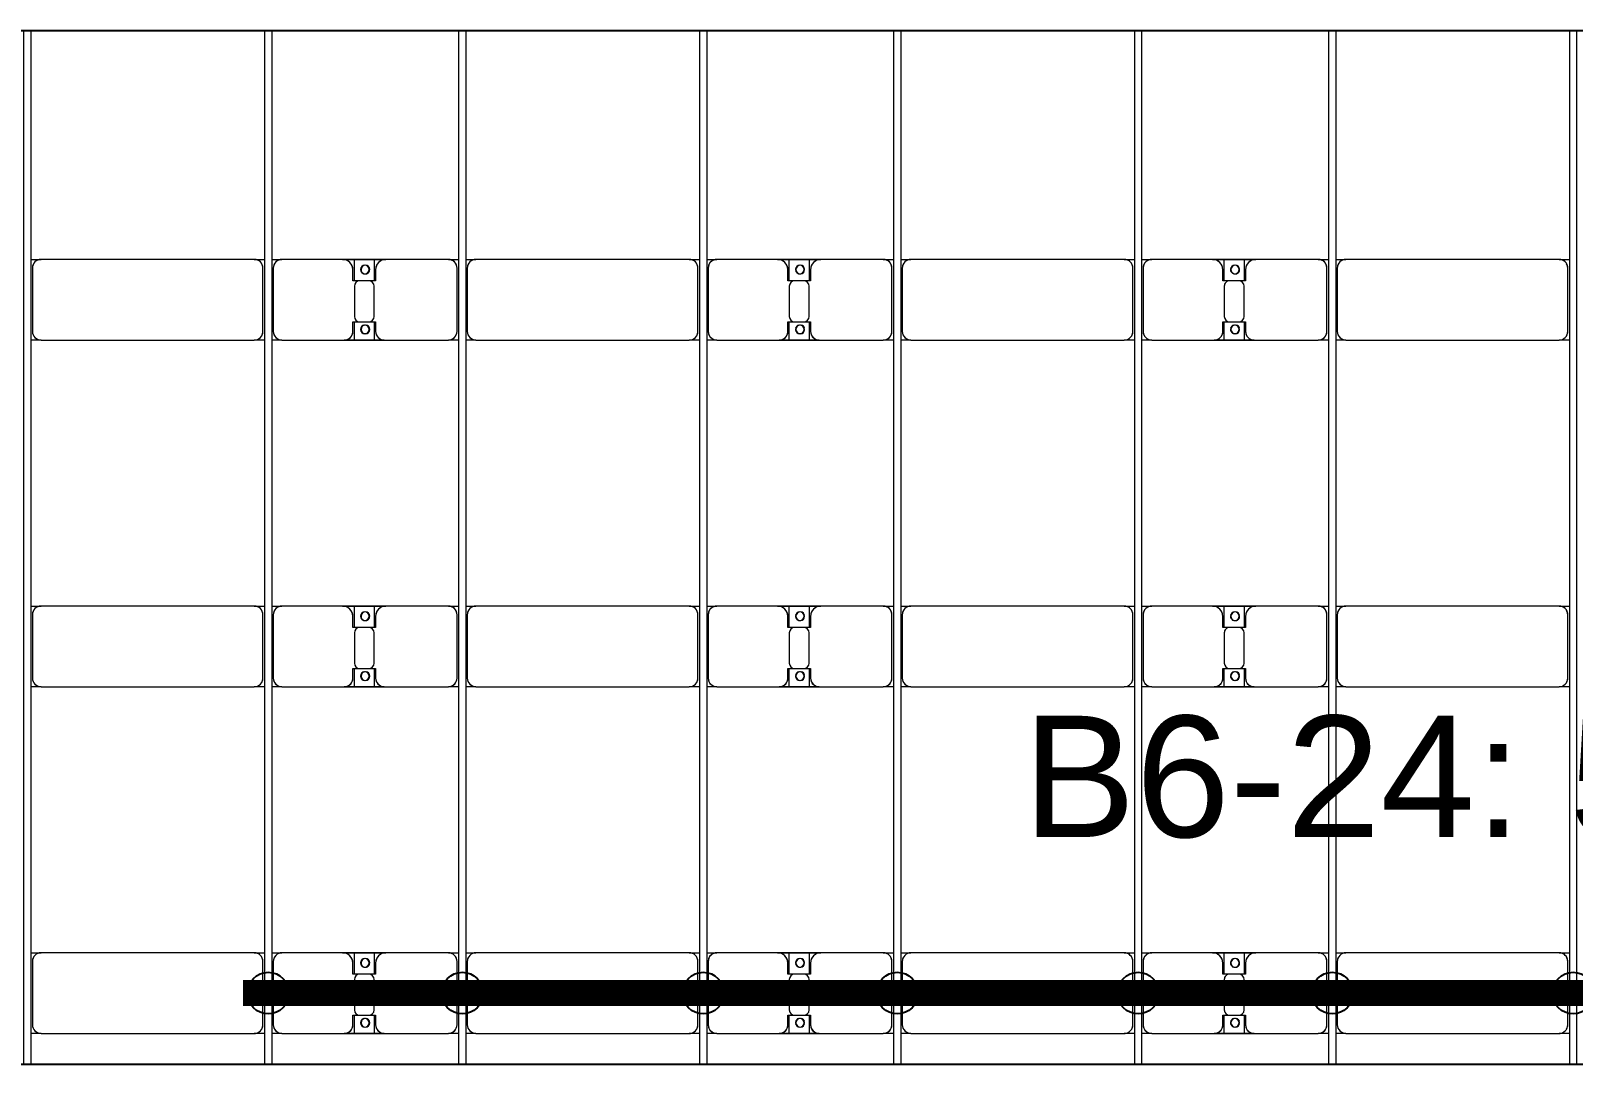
# Model space of a CAD drawing. Header units: millimetres. Extents: x -533732 to -130507, y -117886 to -23954.
# Drawn here: x -473980 to -465080, y -100546 to -94585 of the extents above; entities that cross this region are included whole.
import ezdxf

# ---------------------------------------------------------------- set-up
doc = ezdxf.new("R2010")
doc.units = ezdxf.units.MM
doc.layers.add('A-GENM', color=13, linetype='Continuous', lineweight=9)
doc.layers.add('S-BEAM', color=12, linetype='Continuous', lineweight=9)
doc.layers.add('GC-GHI CHU', color=2, linetype='Continuous')
doc.layers.add('GC-HOP 40x60 GIA CUONG', color=1, linetype='Continuous')
doc.styles.add('GC_VN', font='arial.ttf')

# ---------------------------------------------------------------- blocks, each defined once
blk = doc.blocks.new('Dầm C52 - Hộp 40x60-V106-BỐ TRÍ KHUNG KẾT CẤU BÈ PIN 06')
at = {"layer": 'S-BEAM', "color": 3, "lineweight": 25}
blk.add_line((-636.8, -20), (-145891.1, -20), dxfattribs=at)
blk = doc.blocks.new('Dầm C52 - Hộp 40x60-19452-BỐ TRÍ KHUNG KẾT CẤU BÈ PIN 06')
at = {"layer": 'S-BEAM', "color": 3, "lineweight": 25}
blk.add_line((-110033.2, 20), (110033.2, 20), dxfattribs=at)
blk = doc.blocks.new('Dai phao do pin - DẢI PHAO ĐỠ PIN-V138-BỐ TRÍ KHUNG KẾT CẤU BÈ PIN 06')
at = {"layer": 'A-GENM', "color": 7}
for p, q in [((9358.9, 223.4), (9419.7, 223.4)), ((9358.9, 223.4), (9419.7, 223.4)), ((10650.3, 223.4), (9419.7, 223.4)), ((10650.3, 223.4), (10708.9, 223.4)), ((10650.3, 223.4), (10708.9, 223.4)), ((10748.9, 223.4), (10809.7, 223.4)), ((10748.9, 223.4), (10809.7, 223.4)), ((11179.7, 223.4), (10809.7, 223.4)), ((11179.7, 223.4), (11352.2, 223.4)), ((11352.2, 223.4), (11179.7, 223.4)), ((11237.8, 223.4), (11410.3, 223.4)), ((11237.8, 116.2), (11237.8, 223.4)), ((11410.3, 223.4), (11237.8, 223.4)), ((11352.2, 223.4), (11352.2, 116.2)), ((11770.3, 223.4), (11410.3, 223.4)), ((11770.3, 223.4), (11828.9, 223.4)), ((11770.3, 223.4), (11828.9, 223.4)), ((11868.9, 223.4), (11929.7, 223.4)), ((11868.9, 223.4), (11929.7, 223.4)), ((13160.3, 223.4), (11929.7, 223.4)), ((13160.3, 223.4), (13218.9, 223.4)), ((13160.3, 223.4), (13218.9, 223.4)), ((13258.9, 223.4), (13319.7, 223.4)), ((13258.9, 223.4), (13319.7, 223.4)), ((13689.7, 223.4), (13319.7, 223.4)), ((13689.7, 223.4), (13862.2, 223.4)), ((13862.2, 223.4), (13689.7, 223.4)), ((13747.8, 223.4), (13920.3, 223.4)), ((13747.8, 116.2), (13747.8, 223.4)), ((13920.3, 223.4), (13747.8, 223.4)), ((13862.2, 223.4), (13862.2, 116.2)), ((14280.3, 223.4), (13920.3, 223.4)), ((14280.3, 223.4), (14338.9, 223.4)), ((14280.3, 223.4), (14338.9, 223.4)), ((14378.9, 223.4), (14439.7, 223.4)), ((14378.9, 223.4), (14439.7, 223.4)), ((15670.3, 223.4), (14439.7, 223.4)), ((15670.3, 223.4), (15728.9, 223.4)), ((15670.3, 223.4), (15728.9, 223.4)), ((15768.9, 223.4), (15829.7, 223.4)), ((15768.9, 223.4), (15829.7, 223.4)), ((16199.7, 223.4), (15829.7, 223.4)), ((16199.7, 223.4), (16372.2, 223.4)), ((16372.2, 223.4), (16199.7, 223.4)), ((16257.8, 223.4), (16430.3, 223.4)), ((16257.8, 116.2), (16257.8, 223.4)), ((16430.3, 223.4), (16257.8, 223.4)), ((16372.2, 223.4), (16372.2, 116.2)), ((16790.3, 223.4), (16430.3, 223.4)), ((16790.3, 223.4), (16848.9, 223.4)), ((16790.3, 223.4), (16848.9, 223.4)), ((16888.9, 223.4), (16949.7, 223.4)), ((16888.9, 223.4), (16949.7, 223.4)), ((18180.3, 223.4), (16949.7, 223.4)), ((18180.3, 223.4), (18238.9, 223.4)), ((18180.3, 223.4), (18238.9, 223.4)), ((9369.7, 173.4), (9369.7, -191.6)), ((10700.3, -191.6), (10700.3, 173.4)), ((10759.7, 173.4), (10759.7, -191.6)), ((11229.7, 118.2), (11229.7, 173.4)), ((11322.2, 118.2), (11229.7, 118.2)), ((11360.3, 118.2), (11267.8, 118.2)), ((11360.3, 173.4), (11360.3, 118.2)), ((11820.3, -191.6), (11820.3, 173.4)), ((11879.7, 173.4), (11879.7, -191.6)), ((13210.3, -191.6), (13210.3, 173.4)), ((13269.7, 173.4), (13269.7, -191.6)), ((13739.7, 118.2), (13739.7, 173.4)), ((13832.2, 118.2), (13739.7, 118.2)), ((13870.3, 118.2), (13777.8, 118.2)), ((13870.3, 173.4), (13870.3, 118.2)), ((14330.3, -191.6), (14330.3, 173.4)), ((14389.7, 173.4), (14389.7, -191.6)), ((15720.3, -191.6), (15720.3, 173.4)), ((15779.7, 173.4), (15779.7, -191.6)), ((16249.7, 118.2), (16249.7, 173.4)), ((16342.2, 118.2), (16249.7, 118.2)), ((16380.3, 118.2), (16287.8, 118.2)), ((16380.3, 173.4), (16380.3, 118.2)), ((16840.3, -191.6), (16840.3, 173.4)), ((16899.7, 173.4), (16899.7, -191.6)), ((18230.3, -191.6), (18230.3, 173.4)), ((11237.8, 88.2), (11237.8, -88.2)), ((11352.2, -88.2), (11352.2, 88.2)), ((13747.8, 88.2), (13747.8, -88.2)), ((13862.2, -88.2), (13862.2, 88.2)), ((16257.8, 88.2), (16257.8, -88.2)), ((16372.2, -88.2), (16372.2, 88.2)), ((11229.7, -181.6), (11229.7, -118.2)), ((11229.7, -118.2), (11322.2, -118.2)), ((11237.8, -241.6), (11237.8, -116.2)), ((11267.8, -118.2), (11360.3, -118.2)), ((11352.2, -116.2), (11352.2, -241.6)), ((11360.3, -118.2), (11360.3, -181.6)), ((13739.7, -181.6), (13739.7, -118.2)), ((13739.7, -118.2), (13832.2, -118.2)), ((13747.8, -241.6), (13747.8, -116.2)), ((13777.8, -118.2), (13870.3, -118.2)), ((13862.2, -116.2), (13862.2, -241.6)), ((13870.3, -118.2), (13870.3, -181.6)), ((16249.7, -181.6), (16249.7, -118.2)), ((16249.7, -118.2), (16342.2, -118.2)), ((16257.8, -241.6), (16257.8, -116.2)), ((16287.8, -118.2), (16380.3, -118.2)), ((16372.2, -116.2), (16372.2, -241.6)), ((16380.3, -118.2), (16380.3, -181.6)), ((9419.7, -241.6), (9358.9, -241.6)), ((9419.7, -241.6), (9358.9, -241.6)), ((9419.7, -241.6), (10650.3, -241.6)), ((10708.9, -241.6), (10650.3, -241.6)), ((10708.9, -241.6), (10650.3, -241.6)), ((10809.7, -241.6), (10748.9, -241.6)), ((10809.7, -241.6), (10748.9, -241.6)), ((10809.7, -241.6), (11169.7, -241.6)), ((11352.2, -241.6), (11169.7, -241.6)), ((11169.7, -241.6), (11352.2, -241.6)), ((11420.3, -241.6), (11237.8, -241.6)), ((11237.8, -241.6), (11420.3, -241.6)), ((11420.3, -241.6), (11770.3, -241.6)), ((11828.9, -241.6), (11770.3, -241.6)), ((11828.9, -241.6), (11770.3, -241.6)), ((11929.7, -241.6), (11868.9, -241.6)), ((11929.7, -241.6), (11868.9, -241.6)), ((11929.7, -241.6), (13160.3, -241.6)), ((13218.9, -241.6), (13160.3, -241.6)), ((13218.9, -241.6), (13160.3, -241.6)), ((13319.7, -241.6), (13258.9, -241.6)), ((13319.7, -241.6), (13258.9, -241.6)), ((13319.7, -241.6), (13679.7, -241.6)), ((13862.2, -241.6), (13679.7, -241.6)), ((13679.7, -241.6), (13862.2, -241.6)), ((13930.3, -241.6), (13747.8, -241.6)), ((13747.8, -241.6), (13930.3, -241.6)), ((13930.3, -241.6), (14280.3, -241.6)), ((14338.9, -241.6), (14280.3, -241.6)), ((14338.9, -241.6), (14280.3, -241.6)), ((14439.7, -241.6), (14378.9, -241.6)), ((14439.7, -241.6), (14378.9, -241.6)), ((14439.7, -241.6), (15670.3, -241.6)), ((15728.9, -241.6), (15670.3, -241.6)), ((15728.9, -241.6), (15670.3, -241.6)), ((15829.7, -241.6), (15768.9, -241.6)), ((15829.7, -241.6), (15768.9, -241.6)), ((15829.7, -241.6), (16189.7, -241.6)), ((16372.2, -241.6), (16189.7, -241.6)), ((16189.7, -241.6), (16372.2, -241.6)), ((16440.3, -241.6), (16257.8, -241.6)), ((16257.8, -241.6), (16440.3, -241.6)), ((16440.3, -241.6), (16790.3, -241.6)), ((16848.9, -241.6), (16790.3, -241.6)), ((16848.9, -241.6), (16790.3, -241.6)), ((16949.7, -241.6), (16888.9, -241.6)), ((16949.7, -241.6), (16888.9, -241.6)), ((16949.7, -241.6), (18180.3, -241.6)), ((18238.9, -241.6), (18180.3, -241.6)), ((18238.9, -241.6), (18180.3, -241.6))]:
    blk.add_line(p, q, dxfattribs=at)
for centre, radius, start, end in [((9419.7, 173.4), 50, 90, 180), ((9419.7, 173.4), 50, 150, 180), ((9419.7, 173.4), 50, 90, 120), ((10650.3, 173.4), 50, 0, 90), ((10650.3, 173.4), 50, 15, 90), ((10809.7, 173.4), 50, 90, 180), ((10809.7, 173.4), 50, 105, 180), ((11179.7, 173.4), 50, 0, 90), ((11179.7, 173.4), 50, 0, 75), ((11288.6, 161.8), 25, 0, 180), ((11288.6, 161.8), 25, 0, 165), ((11291.4, 161.8), 25, 360, 180), ((11291.4, 161.8), 25, 90, 180), ((11291.4, 161.8), 25, 15, 75), ((11410.3, 173.4), 50, 90, 180), ((11410.3, 173.4), 50, 105, 180), ((11770.3, 173.4), 50, 0, 90), ((11770.3, 173.4), 50, 0, 75), ((11929.7, 173.4), 50, 90, 180), ((11929.7, 173.4), 50, 150, 180), ((11929.7, 173.4), 50, 90, 120), ((13160.3, 173.4), 50, 0, 90), ((13160.3, 173.4), 50, 15, 90), ((13319.7, 173.4), 50, 90, 180), ((13319.7, 173.4), 50, 105, 180), ((13689.7, 173.4), 50, 0, 90), ((13689.7, 173.4), 50, 0, 75), ((13798.6, 161.8), 25, 0, 180), ((13798.6, 161.8), 25, 0, 165), ((13801.4, 161.8), 25, 0, 180), ((13801.4, 161.8), 25, 90, 180), ((13801.4, 161.8), 25, 15, 75), ((13920.3, 173.4), 50, 90, 180), ((13920.3, 173.4), 50, 105, 180), ((14280.3, 173.4), 50, 0, 90), ((14280.3, 173.4), 50, 0, 75), ((14439.7, 173.4), 50, 90, 180), ((14439.7, 173.4), 50, 150, 180), ((14439.7, 173.4), 50, 90, 120), ((15670.3, 173.4), 50, 0, 90), ((15670.3, 173.4), 50, 15, 90), ((15829.7, 173.4), 50, 90, 180), ((15829.7, 173.4), 50, 105, 180), ((16199.7, 173.4), 50, 360, 90), ((16199.7, 173.4), 50, 360, 75), ((16308.6, 161.8), 25, 0, 180), ((16308.6, 161.8), 25, 0, 165), ((16311.4, 161.8), 25, 0, 180), ((16311.4, 161.8), 25, 90, 180), ((16311.4, 161.8), 25, 15, 75), ((16430.3, 173.4), 50, 90, 180), ((16430.3, 173.4), 50, 105, 180), ((16790.3, 173.4), 50, 0, 90), ((16790.3, 173.4), 50, 0, 75), ((16949.7, 173.4), 50, 90, 180), ((16949.7, 173.4), 50, 150, 180), ((16949.7, 173.4), 50, 90, 120), ((18180.3, 173.4), 50, 0, 90), ((18180.3, 173.4), 50, 15, 90), ((11267.8, 88.2), 30, 90, 180), ((11288.6, 161.8), 25, 180, 0), ((11288.6, 161.8), 25, 195, 255), ((11291.4, 161.8), 25, 180, 360), ((11291.4, 161.8), 25, 180, 255), ((11288.6, 161.8), 25, 285, 0), ((11291.4, 161.8), 25, 285, 345), ((11322.2, 88.2), 30, 0, 90), ((13777.8, 88.2), 30, 90, 180), ((13798.6, 161.8), 25, 180, 0), ((13798.6, 161.8), 25, 195, 255), ((13801.4, 161.8), 25, 180, 0), ((13801.4, 161.8), 25, 180, 255), ((13798.6, 161.8), 25, 285, 0), ((13801.4, 161.8), 25, 285, 345), ((13832.2, 88.2), 30, 0, 90), ((16287.8, 88.2), 30, 90, 180), ((16308.6, 161.8), 25, 180, 0), ((16308.6, 161.8), 25, 195, 255), ((16311.4, 161.8), 25, 180, 0), ((16311.4, 161.8), 25, 180, 255), ((16308.6, 161.8), 25, 285, 0), ((16311.4, 161.8), 25, 285, 345), ((16342.2, 88.2), 30, 0, 90), ((11267.8, -88.2), 30, 180, 270), ((11322.2, -88.2), 30, 270, 0), ((13777.8, -88.2), 30, 180, 270), ((13832.2, -88.2), 30, 270, 360), ((16287.8, -88.2), 30, 180, 270), ((16342.2, -88.2), 30, 270, 360), ((11288.6, -183.2), 25, 360, 180), ((11291.4, -183.2), 25, 360, 180), ((11291.4, -183.2), 25, 60, 180), ((11288.6, -183.2), 25, 32.75221, 150), ((11288.6, -183.2), 25, 360, 30), ((11291.4, -183.2), 25, 15, 30), ((13798.6, -183.2), 25, 0, 180), ((13801.4, -183.2), 25, 0, 180), ((13801.4, -183.2), 25, 60, 180), ((13798.6, -183.2), 25, 360, 150), ((13801.4, -183.2), 25, 15, 30), ((16308.6, -183.2), 25, 360, 180), ((16311.4, -183.2), 25, 0, 180), ((16311.4, -183.2), 25, 60, 180), ((16308.6, -183.2), 25, 360, 150), ((16311.4, -183.2), 25, 15, 30), ((9419.7, -191.6), 50, 180, 270), ((9419.7, -191.6), 50, 180, 210), ((9419.7, -191.6), 50, 225, 255), ((10650.3, -191.6), 50, 270, 0), ((10650.3, -191.6), 50, 270, 300), ((10650.3, -191.6), 50, 330, 345), ((10809.7, -191.6), 50, 180, 270), ((10809.7, -191.6), 50, 180, 255), ((11169.7, -181.6), 60, 270, 360), ((11169.7, -181.6), 60, 300, 0), ((11288.6, -183.2), 25, 180, 360), ((11288.6, -183.2), 25, 195, 360), ((11291.4, -183.2), 25, 180, 360), ((11291.4, -183.2), 25, 180, 270), ((11291.4, -183.2), 25, 285, 345), ((11420.3, -181.6), 60, 180, 270), ((11420.3, -181.6), 60, 180, 240), ((11770.3, -191.6), 50, 270, 0), ((11770.3, -191.6), 50, 285, 0), ((11929.7, -191.6), 50, 180, 270), ((11929.7, -191.6), 50, 180, 210), ((11929.7, -191.6), 50, 225, 255), ((13160.3, -191.6), 50, 270, 0), ((13160.3, -191.6), 50, 270, 300), ((13160.3, -191.6), 50, 330, 345), ((13319.7, -191.6), 50, 180, 270), ((13319.7, -191.6), 50, 180, 255), ((13679.7, -181.6), 60, 270, 0), ((13679.7, -181.6), 60, 300, 0), ((13798.6, -183.2), 25, 180, 0), ((13798.6, -183.2), 25, 195, 0), ((13801.4, -183.2), 25, 180, 0), ((13801.4, -183.2), 25, 180, 270), ((13801.4, -183.2), 25, 285, 345), ((13930.3, -181.6), 60, 180, 270), ((13930.3, -181.6), 60, 180, 240), ((14280.3, -191.6), 50, 270, 360), ((14280.3, -191.6), 50, 285, 360), ((14439.7, -191.6), 50, 180, 270), ((14439.7, -191.6), 50, 180, 210), ((14439.7, -191.6), 50, 225, 255), ((15670.3, -191.6), 50, 270, 0), ((15670.3, -191.6), 50, 270, 300), ((15670.3, -191.6), 50, 330, 345), ((15829.7, -191.6), 50, 180, 270), ((15829.7, -191.6), 50, 180, 255), ((16189.7, -181.6), 60, 270, 0), ((16189.7, -181.6), 60, 300, 0), ((16308.6, -183.2), 25, 180, 0), ((16308.6, -183.2), 25, 195, 360), ((16311.4, -183.2), 25, 180, 360), ((16311.4, -183.2), 25, 180, 270), ((16311.4, -183.2), 25, 285, 345), ((16440.3, -181.6), 60, 180, 270), ((16440.3, -181.6), 60, 180, 240), ((16790.3, -191.6), 50, 270, 0), ((16790.3, -191.6), 50, 285, 0), ((16949.7, -191.6), 50, 180, 270), ((16949.7, -191.6), 50, 180, 210), ((16949.7, -191.6), 50, 225, 255), ((18180.3, -191.6), 50, 270, 0), ((18180.3, -191.6), 50, 270, 300), ((18180.3, -191.6), 50, 330, 345)]:
    blk.add_arc(centre, radius, start, end, dxfattribs=at)
blk = doc.blocks.new('Dai phao do pin - DẢI PHAO ĐỠ PIN-V139-BỐ TRÍ KHUNG KẾT CẤU BÈ PIN 06')
at = {"layer": 'A-GENM', "color": 7}
for p, q in [((9358.9, 223.4), (9419.7, 223.4)), ((9358.9, 223.4), (9419.7, 223.4)), ((10650.3, 223.4), (9419.7, 223.4)), ((10650.3, 223.4), (10701.7, 223.4)), ((10650.3, 223.4), (10701.7, 223.4)), ((10748.9, 223.4), (10809.7, 223.4)), ((10748.9, 223.4), (10809.7, 223.4)), ((11179.7, 223.4), (10809.7, 223.4)), ((11179.7, 223.4), (11352.2, 223.4)), ((11352.2, 223.4), (11179.7, 223.4)), ((11237.8, 223.4), (11410.3, 223.4)), ((11237.8, 116.2), (11237.8, 223.4)), ((11410.3, 223.4), (11237.8, 223.4)), ((11352.2, 223.4), (11352.2, 116.2)), ((11770.3, 223.4), (11410.3, 223.4)), ((11770.3, 223.4), (11828.9, 223.4)), ((11770.3, 223.4), (11828.9, 223.4)), ((11868.9, 223.4), (11929.7, 223.4)), ((11868.9, 223.4), (11929.7, 223.4)), ((13160.3, 223.4), (11929.7, 223.4)), ((13160.3, 223.4), (13218.9, 223.4)), ((13160.3, 223.4), (13218.9, 223.4)), ((13258.9, 223.4), (13319.7, 223.4)), ((13258.9, 223.4), (13319.7, 223.4)), ((13689.7, 223.4), (13319.7, 223.4)), ((13689.7, 223.4), (13862.2, 223.4)), ((13862.2, 223.4), (13689.7, 223.4)), ((13747.8, 223.4), (13920.3, 223.4)), ((13747.8, 116.2), (13747.8, 223.4)), ((13920.3, 223.4), (13747.8, 223.4)), ((13862.2, 223.4), (13862.2, 116.2)), ((14280.3, 223.4), (13920.3, 223.4)), ((14280.3, 223.4), (14338.9, 223.4)), ((14280.3, 223.4), (14338.9, 223.4)), ((14378.9, 223.4), (14439.7, 223.4)), ((14378.9, 223.4), (14439.7, 223.4)), ((15670.3, 223.4), (14439.7, 223.4)), ((15670.3, 223.4), (15728.9, 223.4)), ((15670.3, 223.4), (15728.9, 223.4)), ((15768.9, 223.4), (15829.7, 223.4)), ((15768.9, 223.4), (15829.7, 223.4)), ((16199.7, 223.4), (15829.7, 223.4)), ((16199.7, 223.4), (16372.2, 223.4)), ((16372.2, 223.4), (16199.7, 223.4)), ((16257.8, 223.4), (16430.3, 223.4)), ((16257.8, 116.2), (16257.8, 223.4)), ((16430.3, 223.4), (16257.8, 223.4)), ((16372.2, 223.4), (16372.2, 116.2)), ((16790.3, 223.4), (16430.3, 223.4)), ((16790.3, 223.4), (16848.9, 223.4)), ((16790.3, 223.4), (16848.9, 223.4)), ((16888.9, 223.4), (16949.7, 223.4)), ((16888.9, 223.4), (16949.7, 223.4)), ((18180.3, 223.4), (16949.7, 223.4)), ((18180.3, 223.4), (18238.9, 223.4)), ((18180.3, 223.4), (18238.9, 223.4)), ((9369.7, 173.4), (9369.7, -191.6)), ((10700.3, -191.6), (10700.3, 173.4)), ((10759.7, 173.4), (10759.7, -191.6)), ((11229.7, 118.2), (11229.7, 173.4)), ((11322.2, 118.2), (11229.7, 118.2)), ((11360.3, 118.2), (11267.8, 118.2)), ((11360.3, 173.4), (11360.3, 118.2)), ((11820.3, -191.6), (11820.3, 173.4)), ((11879.7, 173.4), (11879.7, -191.6)), ((13210.3, -191.6), (13210.3, 173.4)), ((13269.7, 173.4), (13269.7, -191.6)), ((13739.7, 118.2), (13739.7, 173.4)), ((13832.2, 118.2), (13739.7, 118.2)), ((13870.3, 118.2), (13777.8, 118.2)), ((13870.3, 173.4), (13870.3, 118.2)), ((14330.3, -191.6), (14330.3, 173.4)), ((14389.7, 173.4), (14389.7, -191.6)), ((15720.3, -191.6), (15720.3, 173.4)), ((15779.7, 173.4), (15779.7, -191.6)), ((16249.7, 118.2), (16249.7, 173.4)), ((16342.2, 118.2), (16249.7, 118.2)), ((16380.3, 118.2), (16287.8, 118.2)), ((16380.3, 173.4), (16380.3, 118.2)), ((16840.3, -191.6), (16840.3, 173.4)), ((16899.7, 173.4), (16899.7, -191.6)), ((18230.3, -191.6), (18230.3, 173.4)), ((11237.8, 88.2), (11237.8, -88.2)), ((11352.2, -88.2), (11352.2, 88.2)), ((13747.8, 88.2), (13747.8, -88.2)), ((13862.2, -88.2), (13862.2, 88.2)), ((16257.8, 88.2), (16257.8, -88.2)), ((16372.2, -88.2), (16372.2, 88.2)), ((11229.7, -181.6), (11229.7, -118.2)), ((11229.7, -118.2), (11322.2, -118.2)), ((11237.8, -241.6), (11237.8, -116.2)), ((11267.8, -118.2), (11360.3, -118.2)), ((11352.2, -116.2), (11352.2, -241.6)), ((11360.3, -118.2), (11360.3, -181.6)), ((13739.7, -181.6), (13739.7, -118.2)), ((13739.7, -118.2), (13832.2, -118.2)), ((13747.8, -241.6), (13747.8, -116.2)), ((13777.8, -118.2), (13870.3, -118.2)), ((13862.2, -116.2), (13862.2, -241.6)), ((13870.3, -118.2), (13870.3, -181.6)), ((16249.7, -181.6), (16249.7, -118.2)), ((16249.7, -118.2), (16342.2, -118.2)), ((16257.8, -241.6), (16257.8, -116.2)), ((16287.8, -118.2), (16380.3, -118.2)), ((16372.2, -116.2), (16372.2, -241.6)), ((16380.3, -118.2), (16380.3, -181.6)), ((9419.7, -241.6), (9358.9, -241.6)), ((9419.7, -241.6), (9358.9, -241.6)), ((9419.7, -241.6), (10650.3, -241.6)), ((10701.7, -241.6), (10650.3, -241.6)), ((10701.7, -241.6), (10650.3, -241.6)), ((10809.7, -241.6), (10748.9, -241.6)), ((10809.7, -241.6), (10748.9, -241.6)), ((10809.7, -241.6), (11169.7, -241.6)), ((11352.2, -241.6), (11169.7, -241.6)), ((11169.7, -241.6), (11352.2, -241.6)), ((11420.3, -241.6), (11237.8, -241.6)), ((11237.8, -241.6), (11420.3, -241.6)), ((11420.3, -241.6), (11770.3, -241.6)), ((11828.9, -241.6), (11770.3, -241.6)), ((11828.9, -241.6), (11770.3, -241.6)), ((11929.7, -241.6), (11868.9, -241.6)), ((11929.7, -241.6), (11868.9, -241.6)), ((11929.7, -241.6), (13160.3, -241.6)), ((13218.9, -241.6), (13160.3, -241.6)), ((13218.9, -241.6), (13160.3, -241.6)), ((13319.7, -241.6), (13258.9, -241.6)), ((13319.7, -241.6), (13258.9, -241.6)), ((13319.7, -241.6), (13679.7, -241.6)), ((13862.2, -241.6), (13679.7, -241.6)), ((13679.7, -241.6), (13862.2, -241.6)), ((13930.3, -241.6), (13747.8, -241.6)), ((13747.8, -241.6), (13930.3, -241.6)), ((13930.3, -241.6), (14280.3, -241.6)), ((14338.9, -241.6), (14280.3, -241.6)), ((14338.9, -241.6), (14280.3, -241.6)), ((14439.7, -241.6), (14378.9, -241.6)), ((14439.7, -241.6), (14378.9, -241.6)), ((14439.7, -241.6), (15670.3, -241.6)), ((15728.9, -241.6), (15670.3, -241.6)), ((15728.9, -241.6), (15670.3, -241.6)), ((15829.7, -241.6), (15768.9, -241.6)), ((15829.7, -241.6), (15768.9, -241.6)), ((15829.7, -241.6), (16189.7, -241.6)), ((16372.2, -241.6), (16189.7, -241.6)), ((16189.7, -241.6), (16372.2, -241.6)), ((16440.3, -241.6), (16257.8, -241.6)), ((16257.8, -241.6), (16440.3, -241.6)), ((16440.3, -241.6), (16790.3, -241.6)), ((16848.9, -241.6), (16790.3, -241.6)), ((16848.9, -241.6), (16790.3, -241.6)), ((16949.7, -241.6), (16888.9, -241.6)), ((16949.7, -241.6), (16888.9, -241.6)), ((16949.7, -241.6), (18180.3, -241.6)), ((18238.9, -241.6), (18180.3, -241.6)), ((18238.9, -241.6), (18180.3, -241.6))]:
    blk.add_line(p, q, dxfattribs=at)
for centre, radius, start, end in [((9419.7, 173.4), 50, 90, 180), ((9419.7, 173.4), 50, 150, 180), ((9419.7, 173.4), 50, 90, 120), ((10650.3, 173.4), 50, 0, 90), ((10650.3, 173.4), 50, 15, 90), ((10809.7, 173.4), 50, 90, 180), ((10809.7, 173.4), 50, 105, 180), ((11179.7, 173.4), 50, 0, 90), ((11179.7, 173.4), 50, 0, 75), ((11288.6, 161.8), 25, 0, 180), ((11288.6, 161.8), 25, 0, 165), ((11291.4, 161.8), 25, 360, 180), ((11291.4, 161.8), 25, 90, 180), ((11291.4, 161.8), 25, 15, 75), ((11410.3, 173.4), 50, 90, 180), ((11410.3, 173.4), 50, 105, 180), ((11770.3, 173.4), 50, 0, 90), ((11770.3, 173.4), 50, 0, 75), ((11929.7, 173.4), 50, 90, 180), ((11929.7, 173.4), 50, 150, 180), ((11929.7, 173.4), 50, 90, 120), ((13160.3, 173.4), 50, 0, 90), ((13160.3, 173.4), 50, 15, 90), ((13319.7, 173.4), 50, 90, 180), ((13319.7, 173.4), 50, 105, 180), ((13689.7, 173.4), 50, 0, 90), ((13689.7, 173.4), 50, 0, 75), ((13798.6, 161.8), 25, 0, 180), ((13798.6, 161.8), 25, 0, 165), ((13801.4, 161.8), 25, 0, 180), ((13801.4, 161.8), 25, 90, 180), ((13801.4, 161.8), 25, 15, 75), ((13920.3, 173.4), 50, 90, 180), ((13920.3, 173.4), 50, 105, 180), ((14280.3, 173.4), 50, 0, 90), ((14280.3, 173.4), 50, 0, 75), ((14439.7, 173.4), 50, 90, 180), ((14439.7, 173.4), 50, 150, 180), ((14439.7, 173.4), 50, 90, 120), ((15670.3, 173.4), 50, 0, 90), ((15670.3, 173.4), 50, 15, 90), ((15829.7, 173.4), 50, 90, 180), ((15829.7, 173.4), 50, 105, 180), ((16199.7, 173.4), 50, 360, 90), ((16199.7, 173.4), 50, 360, 75), ((16308.6, 161.8), 25, 0, 180), ((16308.6, 161.8), 25, 0, 165), ((16311.4, 161.8), 25, 0, 180), ((16311.4, 161.8), 25, 90, 180), ((16311.4, 161.8), 25, 15, 75), ((16430.3, 173.4), 50, 90, 180), ((16430.3, 173.4), 50, 105, 180), ((16790.3, 173.4), 50, 0, 90), ((16790.3, 173.4), 50, 0, 75), ((16949.7, 173.4), 50, 90, 180), ((16949.7, 173.4), 50, 150, 180), ((16949.7, 173.4), 50, 90, 120), ((18180.3, 173.4), 50, 0, 90), ((18180.3, 173.4), 50, 15, 90), ((11267.8, 88.2), 30, 90, 180), ((11288.6, 161.8), 25, 180, 0), ((11288.6, 161.8), 25, 195, 255), ((11291.4, 161.8), 25, 180, 360), ((11291.4, 161.8), 25, 180, 255), ((11288.6, 161.8), 25, 285, 0), ((11291.4, 161.8), 25, 285, 345), ((11322.2, 88.2), 30, 0, 90), ((13777.8, 88.2), 30, 90, 180), ((13798.6, 161.8), 25, 180, 0), ((13798.6, 161.8), 25, 195, 255), ((13801.4, 161.8), 25, 180, 0), ((13801.4, 161.8), 25, 180, 255), ((13798.6, 161.8), 25, 285, 0), ((13801.4, 161.8), 25, 285, 345), ((13832.2, 88.2), 30, 0, 90), ((16287.8, 88.2), 30, 90, 180), ((16308.6, 161.8), 25, 180, 0), ((16308.6, 161.8), 25, 195, 255), ((16311.4, 161.8), 25, 180, 0), ((16311.4, 161.8), 25, 180, 255), ((16308.6, 161.8), 25, 285, 0), ((16311.4, 161.8), 25, 285, 345), ((16342.2, 88.2), 30, 0, 90), ((11267.8, -88.2), 30, 180, 270), ((11322.2, -88.2), 30, 270, 0), ((13777.8, -88.2), 30, 180, 270), ((13832.2, -88.2), 30, 270, 360), ((16287.8, -88.2), 30, 180, 270), ((16342.2, -88.2), 30, 270, 360), ((11288.6, -183.2), 25, 360, 180), ((11291.4, -183.2), 25, 360, 180), ((11291.4, -183.2), 25, 60, 180), ((11288.6, -183.2), 25, 32.78402, 150), ((11288.6, -183.2), 25, 360, 30), ((11291.4, -183.2), 25, 15, 30), ((13798.6, -183.2), 25, 0, 180), ((13801.4, -183.2), 25, 0, 180), ((13801.4, -183.2), 25, 60, 180), ((13798.6, -183.2), 25, 360, 150), ((13801.4, -183.2), 25, 15, 30), ((16308.6, -183.2), 25, 360, 180), ((16311.4, -183.2), 25, 0, 180), ((16311.4, -183.2), 25, 60, 180), ((16308.6, -183.2), 25, 360, 150), ((16311.4, -183.2), 25, 15, 30), ((9419.7, -191.6), 50, 180, 270), ((9419.7, -191.6), 50, 180, 210), ((9419.7, -191.6), 50, 225, 255), ((10650.3, -191.6), 50, 270, 0), ((10650.3, -191.6), 50, 270, 300), ((10650.3, -191.6), 50, 330, 345), ((10809.7, -191.6), 50, 180, 270), ((10809.7, -191.6), 50, 180, 255), ((11169.7, -181.6), 60, 270, 360), ((11169.7, -181.6), 60, 300, 0), ((11288.6, -183.2), 25, 180, 360), ((11288.6, -183.2), 25, 195, 360), ((11291.4, -183.2), 25, 180, 360), ((11291.4, -183.2), 25, 180, 270), ((11291.4, -183.2), 25, 285, 345), ((11420.3, -181.6), 60, 180, 270), ((11420.3, -181.6), 60, 180, 240), ((11770.3, -191.6), 50, 270, 0), ((11770.3, -191.6), 50, 285, 0), ((11929.7, -191.6), 50, 180, 270), ((11929.7, -191.6), 50, 180, 210), ((11929.7, -191.6), 50, 225, 255), ((13160.3, -191.6), 50, 270, 0), ((13160.3, -191.6), 50, 270, 300), ((13160.3, -191.6), 50, 330, 345), ((13319.7, -191.6), 50, 180, 270), ((13319.7, -191.6), 50, 180, 255), ((13679.7, -181.6), 60, 270, 0), ((13679.7, -181.6), 60, 300, 0), ((13798.6, -183.2), 25, 180, 0), ((13798.6, -183.2), 25, 195, 0), ((13801.4, -183.2), 25, 180, 0), ((13801.4, -183.2), 25, 180, 270), ((13801.4, -183.2), 25, 285, 345), ((13930.3, -181.6), 60, 180, 270), ((13930.3, -181.6), 60, 180, 240), ((14280.3, -191.6), 50, 270, 360), ((14280.3, -191.6), 50, 285, 360), ((14439.7, -191.6), 50, 180, 270), ((14439.7, -191.6), 50, 180, 210), ((14439.7, -191.6), 50, 225, 255), ((15670.3, -191.6), 50, 270, 0), ((15670.3, -191.6), 50, 270, 300), ((15670.3, -191.6), 50, 330, 345), ((15829.7, -191.6), 50, 180, 270), ((15829.7, -191.6), 50, 180, 255), ((16189.7, -181.6), 60, 270, 0), ((16189.7, -181.6), 60, 300, 0), ((16308.6, -183.2), 25, 180, 0), ((16308.6, -183.2), 25, 195, 360), ((16311.4, -183.2), 25, 180, 360), ((16311.4, -183.2), 25, 180, 270), ((16311.4, -183.2), 25, 285, 345), ((16440.3, -181.6), 60, 180, 270), ((16440.3, -181.6), 60, 180, 240), ((16790.3, -191.6), 50, 270, 0), ((16790.3, -191.6), 50, 285, 0), ((16949.7, -191.6), 50, 180, 270), ((16949.7, -191.6), 50, 180, 210), ((16949.7, -191.6), 50, 225, 255), ((18180.3, -191.6), 50, 270, 0), ((18180.3, -191.6), 50, 270, 300), ((18180.3, -191.6), 50, 330, 345)]:
    blk.add_arc(centre, radius, start, end, dxfattribs=at)
blk = doc.blocks.new('Dai phao do pin - DẢI PHAO ĐỠ PIN-V140-BỐ TRÍ KHUNG KẾT CẤU BÈ PIN 06')
at = {"layer": 'A-GENM', "color": 7}
for p, q in [((9358.9, 223.4), (9419.7, 223.4)), ((9358.9, 223.4), (9419.7, 223.4)), ((10650.3, 223.4), (9419.7, 223.4)), ((10650.3, 223.4), (10708.9, 223.4)), ((10650.3, 223.4), (10708.9, 223.4)), ((10748.9, 223.4), (10809.7, 223.4)), ((10748.9, 223.4), (10809.7, 223.4)), ((11179.7, 223.4), (10809.7, 223.4)), ((11179.7, 223.4), (11352.2, 223.4)), ((11352.2, 223.4), (11179.7, 223.4)), ((11237.8, 223.4), (11410.3, 223.4)), ((11237.8, 116.2), (11237.8, 223.4)), ((11410.3, 223.4), (11237.8, 223.4)), ((11352.2, 223.4), (11352.2, 116.2)), ((11770.3, 223.4), (11410.3, 223.4)), ((11770.3, 223.4), (11828.9, 223.4)), ((11770.3, 223.4), (11828.9, 223.4)), ((11868.9, 223.4), (11929.7, 223.4)), ((11868.9, 223.4), (11929.7, 223.4)), ((13160.3, 223.4), (11929.7, 223.4)), ((13160.3, 223.4), (13218.9, 223.4)), ((13160.3, 223.4), (13218.9, 223.4)), ((13258.9, 223.4), (13319.7, 223.4)), ((13258.9, 223.4), (13319.7, 223.4)), ((13689.7, 223.4), (13319.7, 223.4)), ((13689.7, 223.4), (13862.2, 223.4)), ((13862.2, 223.4), (13689.7, 223.4)), ((13747.8, 223.4), (13920.3, 223.4)), ((13747.8, 116.2), (13747.8, 223.4)), ((13920.3, 223.4), (13747.8, 223.4)), ((13862.2, 223.4), (13862.2, 116.2)), ((14280.3, 223.4), (13920.3, 223.4)), ((14280.3, 223.4), (14338.9, 223.4)), ((14280.3, 223.4), (14338.9, 223.4)), ((14378.9, 223.4), (14439.7, 223.4)), ((14378.9, 223.4), (14439.7, 223.4)), ((15670.3, 223.4), (14439.7, 223.4)), ((15670.3, 223.4), (15728.9, 223.4)), ((15670.3, 223.4), (15728.9, 223.4)), ((15768.9, 223.4), (15829.7, 223.4)), ((15768.9, 223.4), (15829.7, 223.4)), ((16199.7, 223.4), (15829.7, 223.4)), ((16199.7, 223.4), (16372.2, 223.4)), ((16372.2, 223.4), (16199.7, 223.4)), ((16257.8, 223.4), (16430.3, 223.4)), ((16257.8, 116.2), (16257.8, 223.4)), ((16430.3, 223.4), (16257.8, 223.4)), ((16372.2, 223.4), (16372.2, 116.2)), ((16790.3, 223.4), (16430.3, 223.4)), ((16790.3, 223.4), (16848.9, 223.4)), ((16790.3, 223.4), (16848.9, 223.4)), ((16888.9, 223.4), (16949.7, 223.4)), ((16888.9, 223.4), (16949.7, 223.4)), ((18180.3, 223.4), (16949.7, 223.4)), ((18180.3, 223.4), (18238.9, 223.4)), ((18180.3, 223.4), (18238.9, 223.4)), ((9369.7, 173.4), (9369.7, -191.6)), ((10700.3, -191.6), (10700.3, 173.4)), ((10759.7, 173.4), (10759.7, -191.6)), ((11229.7, 118.2), (11229.7, 173.4)), ((11322.2, 118.2), (11229.7, 118.2)), ((11360.3, 118.2), (11267.8, 118.2)), ((11360.3, 173.4), (11360.3, 118.2)), ((11820.3, -191.6), (11820.3, 173.4)), ((11879.7, 173.4), (11879.7, -191.6)), ((13210.3, -191.6), (13210.3, 173.4)), ((13269.7, 173.4), (13269.7, -191.6)), ((13739.7, 118.2), (13739.7, 173.4)), ((13832.2, 118.2), (13739.7, 118.2)), ((13870.3, 118.2), (13777.8, 118.2)), ((13870.3, 173.4), (13870.3, 118.2)), ((14330.3, -191.6), (14330.3, 173.4)), ((14389.7, 173.4), (14389.7, -191.6)), ((15720.3, -191.6), (15720.3, 173.4)), ((15779.7, 173.4), (15779.7, -191.6)), ((16249.7, 118.2), (16249.7, 173.4)), ((16342.2, 118.2), (16249.7, 118.2)), ((16380.3, 118.2), (16287.8, 118.2)), ((16380.3, 173.4), (16380.3, 118.2)), ((16840.3, -191.6), (16840.3, 173.4)), ((16899.7, 173.4), (16899.7, -191.6)), ((18230.3, -191.6), (18230.3, 173.4)), ((11237.8, 88.2), (11237.8, -88.2)), ((11352.2, -88.2), (11352.2, 88.2)), ((13747.8, 88.2), (13747.8, -88.2)), ((13862.2, -88.2), (13862.2, 88.2)), ((16257.8, 88.2), (16257.8, -88.2)), ((16372.2, -88.2), (16372.2, 88.2)), ((11229.7, -181.6), (11229.7, -118.2)), ((11229.7, -118.2), (11322.2, -118.2)), ((11237.8, -241.6), (11237.8, -116.2)), ((11267.8, -118.2), (11360.3, -118.2)), ((11352.2, -116.2), (11352.2, -241.6)), ((11360.3, -118.2), (11360.3, -181.6)), ((13739.7, -181.6), (13739.7, -118.2)), ((13739.7, -118.2), (13832.2, -118.2)), ((13747.8, -241.6), (13747.8, -116.2)), ((13777.8, -118.2), (13870.3, -118.2)), ((13862.2, -116.2), (13862.2, -241.6)), ((13870.3, -118.2), (13870.3, -181.6)), ((16249.7, -181.6), (16249.7, -118.2)), ((16249.7, -118.2), (16342.2, -118.2)), ((16257.8, -241.6), (16257.8, -116.2)), ((16287.8, -118.2), (16380.3, -118.2)), ((16372.2, -116.2), (16372.2, -241.6)), ((16380.3, -118.2), (16380.3, -181.6)), ((9419.7, -241.6), (9358.9, -241.6)), ((9419.7, -241.6), (9358.9, -241.6)), ((9419.7, -241.6), (10650.3, -241.6)), ((10701.7, -241.6), (10650.3, -241.6)), ((10701.7, -241.6), (10650.3, -241.6)), ((10809.7, -241.6), (10748.9, -241.6)), ((10809.7, -241.6), (10748.9, -241.6)), ((10809.7, -241.6), (11169.7, -241.6)), ((11352.2, -241.6), (11169.7, -241.6)), ((11169.7, -241.6), (11352.2, -241.6)), ((11420.3, -241.6), (11237.8, -241.6)), ((11237.8, -241.6), (11420.3, -241.6)), ((11420.3, -241.6), (11770.3, -241.6)), ((11828.9, -241.6), (11770.3, -241.6)), ((11828.9, -241.6), (11770.3, -241.6)), ((11929.7, -241.6), (11868.9, -241.6)), ((11929.7, -241.6), (11868.9, -241.6)), ((11929.7, -241.6), (13160.3, -241.6)), ((13218.9, -241.6), (13160.3, -241.6)), ((13218.9, -241.6), (13160.3, -241.6)), ((13319.7, -241.6), (13258.9, -241.6)), ((13319.7, -241.6), (13258.9, -241.6)), ((13319.7, -241.6), (13679.7, -241.6)), ((13862.2, -241.6), (13679.7, -241.6)), ((13679.7, -241.6), (13862.2, -241.6)), ((13930.3, -241.6), (13747.8, -241.6)), ((13747.8, -241.6), (13930.3, -241.6)), ((13930.3, -241.6), (14280.3, -241.6)), ((14338.9, -241.6), (14280.3, -241.6)), ((14338.9, -241.6), (14280.3, -241.6)), ((14439.7, -241.6), (14378.9, -241.6)), ((14439.7, -241.6), (14378.9, -241.6)), ((14439.7, -241.6), (15670.3, -241.6)), ((15728.9, -241.6), (15670.3, -241.6)), ((15728.9, -241.6), (15670.3, -241.6)), ((15829.7, -241.6), (15768.9, -241.6)), ((15829.7, -241.6), (15768.9, -241.6)), ((15829.7, -241.6), (16189.7, -241.6)), ((16372.2, -241.6), (16189.7, -241.6)), ((16189.7, -241.6), (16372.2, -241.6)), ((16440.3, -241.6), (16257.8, -241.6)), ((16257.8, -241.6), (16440.3, -241.6)), ((16440.3, -241.6), (16790.3, -241.6)), ((16848.9, -241.6), (16790.3, -241.6)), ((16848.9, -241.6), (16790.3, -241.6)), ((16949.7, -241.6), (16888.9, -241.6)), ((16949.7, -241.6), (16888.9, -241.6)), ((16949.7, -241.6), (18180.3, -241.6)), ((18238.9, -241.6), (18180.3, -241.6)), ((18238.9, -241.6), (18180.3, -241.6))]:
    blk.add_line(p, q, dxfattribs=at)
for centre, radius, start, end in [((9419.7, 173.4), 50, 90, 180), ((9419.7, 173.4), 50, 150, 180), ((9419.7, 173.4), 50, 90, 120), ((10650.3, 173.4), 50, 0, 90), ((10650.3, 173.4), 50, 15, 90), ((10809.7, 173.4), 50, 90, 180), ((10809.7, 173.4), 50, 105.24998, 180), ((11179.7, 173.4), 50, 0, 90), ((11179.7, 173.4), 50, 0, 74.75503), ((11288.6, 161.8), 25, 0, 180), ((11288.6, 161.8), 25, 0, 165), ((11291.4, 161.8), 25, 360, 180), ((11291.4, 161.8), 25, 90, 180), ((11291.4, 161.8), 25, 15, 75), ((11410.3, 173.4), 50, 90, 180), ((11410.3, 173.4), 50, 105.24238, 180), ((11770.3, 173.4), 50, 0, 90), ((11770.3, 173.4), 50, 0, 74.7625), ((11929.7, 173.4), 50, 90, 180), ((11929.7, 173.4), 50, 150, 180), ((11929.7, 173.4), 50, 90, 120), ((13160.3, 173.4), 50, 0, 90), ((13160.3, 173.4), 50, 15, 90), ((13319.7, 173.4), 50, 90, 180), ((13319.7, 173.4), 50, 105.21823, 180), ((13689.7, 173.4), 50, 0, 90), ((13689.7, 173.4), 50, 0, 74.78679), ((13798.6, 161.8), 25, 0, 180), ((13798.6, 161.8), 25, 0, 165), ((13801.4, 161.8), 25, 0, 180), ((13801.4, 161.8), 25, 90, 180), ((13801.4, 161.8), 25, 15, 75), ((13920.3, 173.4), 50, 90, 180), ((13920.3, 173.4), 50, 105.21063, 180), ((14280.3, 173.4), 50, 0, 90), ((14280.3, 173.4), 50, 0, 74.79426), ((14439.7, 173.4), 50, 90, 180), ((14439.7, 173.4), 50, 150, 180), ((14439.7, 173.4), 50, 90, 120), ((15670.3, 173.4), 50, 0, 90), ((15670.3, 173.4), 50, 15, 90), ((15829.7, 173.4), 50, 90, 180), ((15829.7, 173.4), 50, 105.18647, 180), ((16199.7, 173.4), 50, 360, 90), ((16199.7, 173.4), 50, 360, 74.81854), ((16308.6, 161.8), 25, 0, 180), ((16308.6, 161.8), 25, 0, 165), ((16311.4, 161.8), 25, 0, 180), ((16311.4, 161.8), 25, 90, 180), ((16311.4, 161.8), 25, 15, 75), ((16430.3, 173.4), 50, 90, 180), ((16430.3, 173.4), 50, 105.17887, 180), ((16790.3, 173.4), 50, 0, 90), ((16790.3, 173.4), 50, 0, 74.82601), ((16949.7, 173.4), 50, 90, 180), ((16949.7, 173.4), 50, 150, 180), ((16949.7, 173.4), 50, 90, 120), ((18180.3, 173.4), 50, 0, 90), ((18180.3, 173.4), 50, 15, 90), ((11267.8, 88.2), 30, 90, 180), ((11288.6, 161.8), 25, 180, 0), ((11288.6, 161.8), 25, 195, 255), ((11291.4, 161.8), 25, 180, 360), ((11291.4, 161.8), 25, 180, 255), ((11288.6, 161.8), 25, 285, 0), ((11291.4, 161.8), 25, 285, 345), ((11322.2, 88.2), 30, 0, 90), ((13777.8, 88.2), 30, 90, 180), ((13798.6, 161.8), 25, 180, 0), ((13798.6, 161.8), 25, 195, 255), ((13801.4, 161.8), 25, 180, 0), ((13801.4, 161.8), 25, 180, 255), ((13798.6, 161.8), 25, 285, 0), ((13801.4, 161.8), 25, 285, 345), ((13832.2, 88.2), 30, 0, 90), ((16287.8, 88.2), 30, 90, 180), ((16308.6, 161.8), 25, 180, 0), ((16308.6, 161.8), 25, 195, 255), ((16311.4, 161.8), 25, 180, 0), ((16311.4, 161.8), 25, 180, 255), ((16308.6, 161.8), 25, 285, 0), ((16311.4, 161.8), 25, 285, 345), ((16342.2, 88.2), 30, 0, 90), ((11267.8, -88.2), 30, 180, 270), ((11322.2, -88.2), 30, 270, 0), ((13777.8, -88.2), 30, 180, 270), ((13832.2, -88.2), 30, 270, 360), ((16287.8, -88.2), 30, 180, 270), ((16342.2, -88.2), 30, 270, 360), ((11288.6, -183.2), 25, 360, 180), ((11291.4, -183.2), 25, 360, 180), ((11291.4, -183.2), 25, 60, 180), ((11288.6, -183.2), 25, 32.81583, 150), ((11288.6, -183.2), 25, 360, 30), ((11291.4, -183.2), 25, 15, 30), ((13798.6, -183.2), 25, 0, 180), ((13801.4, -183.2), 25, 0, 180), ((13801.4, -183.2), 25, 60, 180), ((13798.6, -183.2), 25, 360, 150), ((13801.4, -183.2), 25, 15, 30), ((16308.6, -183.2), 25, 360, 180), ((16311.4, -183.2), 25, 0, 180), ((16311.4, -183.2), 25, 60, 180), ((16308.6, -183.2), 25, 360, 150), ((16311.4, -183.2), 25, 15, 30), ((9419.7, -191.6), 50, 180, 270), ((9419.7, -191.6), 50, 180, 210), ((9419.7, -191.6), 50, 225, 255), ((10650.3, -191.6), 50, 270, 0), ((10650.3, -191.6), 50, 270, 300), ((10650.3, -191.6), 50, 330, 345), ((10809.7, -191.6), 50, 180, 270), ((10809.7, -191.6), 50, 180, 255), ((11169.7, -181.6), 60, 270, 360), ((11169.7, -181.6), 60, 300, 0), ((11288.6, -183.2), 25, 180, 360), ((11288.6, -183.2), 25, 195, 360), ((11291.4, -183.2), 25, 180, 360), ((11291.4, -183.2), 25, 180, 270), ((11291.4, -183.2), 25, 285, 345), ((11420.3, -181.6), 60, 180, 270), ((11420.3, -181.6), 60, 180, 240), ((11770.3, -191.6), 50, 270, 0), ((11770.3, -191.6), 50, 285, 0), ((11929.7, -191.6), 50, 180, 270), ((11929.7, -191.6), 50, 180, 210), ((11929.7, -191.6), 50, 225, 255), ((13160.3, -191.6), 50, 270, 0), ((13160.3, -191.6), 50, 270, 300), ((13160.3, -191.6), 50, 330, 345), ((13319.7, -191.6), 50, 180, 270), ((13319.7, -191.6), 50, 180, 255), ((13679.7, -181.6), 60, 270, 0), ((13679.7, -181.6), 60, 300, 0), ((13798.6, -183.2), 25, 180, 0), ((13798.6, -183.2), 25, 195, 0), ((13801.4, -183.2), 25, 180, 0), ((13801.4, -183.2), 25, 180, 270), ((13801.4, -183.2), 25, 285, 345), ((13930.3, -181.6), 60, 180, 270), ((13930.3, -181.6), 60, 180, 240), ((14280.3, -191.6), 50, 270, 360), ((14280.3, -191.6), 50, 285, 360), ((14439.7, -191.6), 50, 180, 270), ((14439.7, -191.6), 50, 180, 210), ((14439.7, -191.6), 50, 225, 255), ((15670.3, -191.6), 50, 270, 0), ((15670.3, -191.6), 50, 270, 300), ((15670.3, -191.6), 50, 330, 345), ((15829.7, -191.6), 50, 180, 270), ((15829.7, -191.6), 50, 180, 255), ((16189.7, -181.6), 60, 270, 0), ((16189.7, -181.6), 60, 300, 0), ((16308.6, -183.2), 25, 180, 0), ((16308.6, -183.2), 25, 195, 360), ((16311.4, -183.2), 25, 180, 360), ((16311.4, -183.2), 25, 180, 270), ((16311.4, -183.2), 25, 285, 345), ((16440.3, -181.6), 60, 180, 270), ((16440.3, -181.6), 60, 180, 240), ((16790.3, -191.6), 50, 270, 0), ((16790.3, -191.6), 50, 285, 0), ((16949.7, -191.6), 50, 180, 270), ((16949.7, -191.6), 50, 180, 210), ((16949.7, -191.6), 50, 225, 255), ((18180.3, -191.6), 50, 270, 0), ((18180.3, -191.6), 50, 270, 300), ((18180.3, -191.6), 50, 330, 345)]:
    blk.add_arc(centre, radius, start, end, dxfattribs=at)
blk = doc.blocks.new('Dầm C52 - Dầm C52-19796-BỐ TRÍ KHUNG KẾT CẤU BÈ PIN 06')
at = {"layer": 'S-BEAM', "color": 1}
for p, q in [((-29413.3, 20), (-23453.3, 20)), ((-23453.3, -20), (-29413.3, -20))]:
    blk.add_line(p, q, dxfattribs=at)
blk = doc.blocks.new('HOBANMONG_BEPIN 6_rvt-1-BỐ TRÍ KHUNG KẾT CẤU BÈ PIN 06')
at = {"layer": 'A-GENM', "color": 3, "lineweight": 25, "rotation": 179.9997586099391}
for name, p in [('Dai phao do pin - DẢI PHAO ĐỠ PIN-V138-BỐ TRÍ KHUNG KẾT CẤU BÈ PIN 06', (-455741.5, -96145.2)), ('Dai phao do pin - DẢI PHAO ĐỠ PIN-V139-BỐ TRÍ KHUNG KẾT CẤU BÈ PIN 06', (-455741.5, -98145.2)), ('Dai phao do pin - DẢI PHAO ĐỠ PIN-V140-BỐ TRÍ KHUNG KẾT CẤU BÈ PIN 06', (-455741.5, -100145.2))]:
    blk.add_blockref(name, p, dxfattribs=at)
at = {"layer": 'S-BEAM', "color": 3, "lineweight": 25}
for name, p, rotation in [('Dầm C52 - Dầm C52-19796-BỐ TRÍ KHUNG KẾT CẤU BÈ PIN 06', (-474000.3, -71131.8), 89.99975860989407), ('Dầm C52 - Dầm C52-19796-BỐ TRÍ KHUNG KẾT CẤU BÈ PIN 06', (-472610.3, -71131.8), 89.99975860989407), ('Dầm C52 - Dầm C52-19796-BỐ TRÍ KHUNG KẾT CẤU BÈ PIN 06', (-471490.3, -71131.8), 89.99975860989407), ('Dầm C52 - Dầm C52-19796-BỐ TRÍ KHUNG KẾT CẤU BÈ PIN 06', (-470100.3, -71131.8), 89.99975860989407), ('Dầm C52 - Dầm C52-19796-BỐ TRÍ KHUNG KẾT CẤU BÈ PIN 06', (-468980.3, -71131.8), 89.99975860989407), ('Dầm C52 - Dầm C52-19796-BỐ TRÍ KHUNG KẾT CẤU BÈ PIN 06', (-467590.3, -71131.8), 89.99975860989407), ('Dầm C52 - Dầm C52-19796-BỐ TRÍ KHUNG KẾT CẤU BÈ PIN 06', (-466470.3, -71131.8), 89.99975860989407), ('Dầm C52 - Dầm C52-19796-BỐ TRÍ KHUNG KẾT CẤU BÈ PIN 06', (-465080.3, -71131.8), 89.99975860989407), ('Dầm C52 - Hộp 40x60-V106-BỐ TRÍ KHUNG KẾT CẤU BÈ PIN 06', (-380340, -94565.5), 359.9997586099392), ('Dầm C52 - Hộp 40x60-19452-BỐ TRÍ KHUNG KẾT CẤU BÈ PIN 06', (-416197.9, -100565.4), 359.9997586099392)]:
    blk.add_blockref(name, p, dxfattribs=dict(at, rotation=rotation))

msp = doc.modelspace()

# ---------------------------------------------------------------- linework, layer by layer
at = {"layer": 'GC-HOP 40x60 GIA CUONG', "const_width": 150}
msp.add_lwpolyline([(-472757, -100136), (-457757, -100136)], dxfattribs=at)
at = {"layer": 'GC-HOP 40x60 GIA CUONG'}
for centre in [(-472610.3, -100136), (-471490.3, -100136), (-470100.3, -100136), (-468980.3, -100136), (-467590.3, -100136), (-466470.3, -100136), (-465080.3, -100136)]:
    msp.add_circle(centre, 120, dxfattribs=at)

# ---------------------------------------------------------------- block references
at = {"lineweight": 5}
msp.add_blockref('HOBANMONG_BEPIN 6_rvt-1-BỐ TRÍ KHUNG KẾT CẤU BÈ PIN 06', (0, 0), dxfattribs=at)

# ---------------------------------------------------------------- texts
at = {"layer": 'GC-GHI CHU', "style": 'GC_VN'}
msp.add_text('B6-24: 5×15,0 m', height=700, dxfattribs=at).set_placement((-468257, -99236))

doc.saveas('drawing.dxf')
